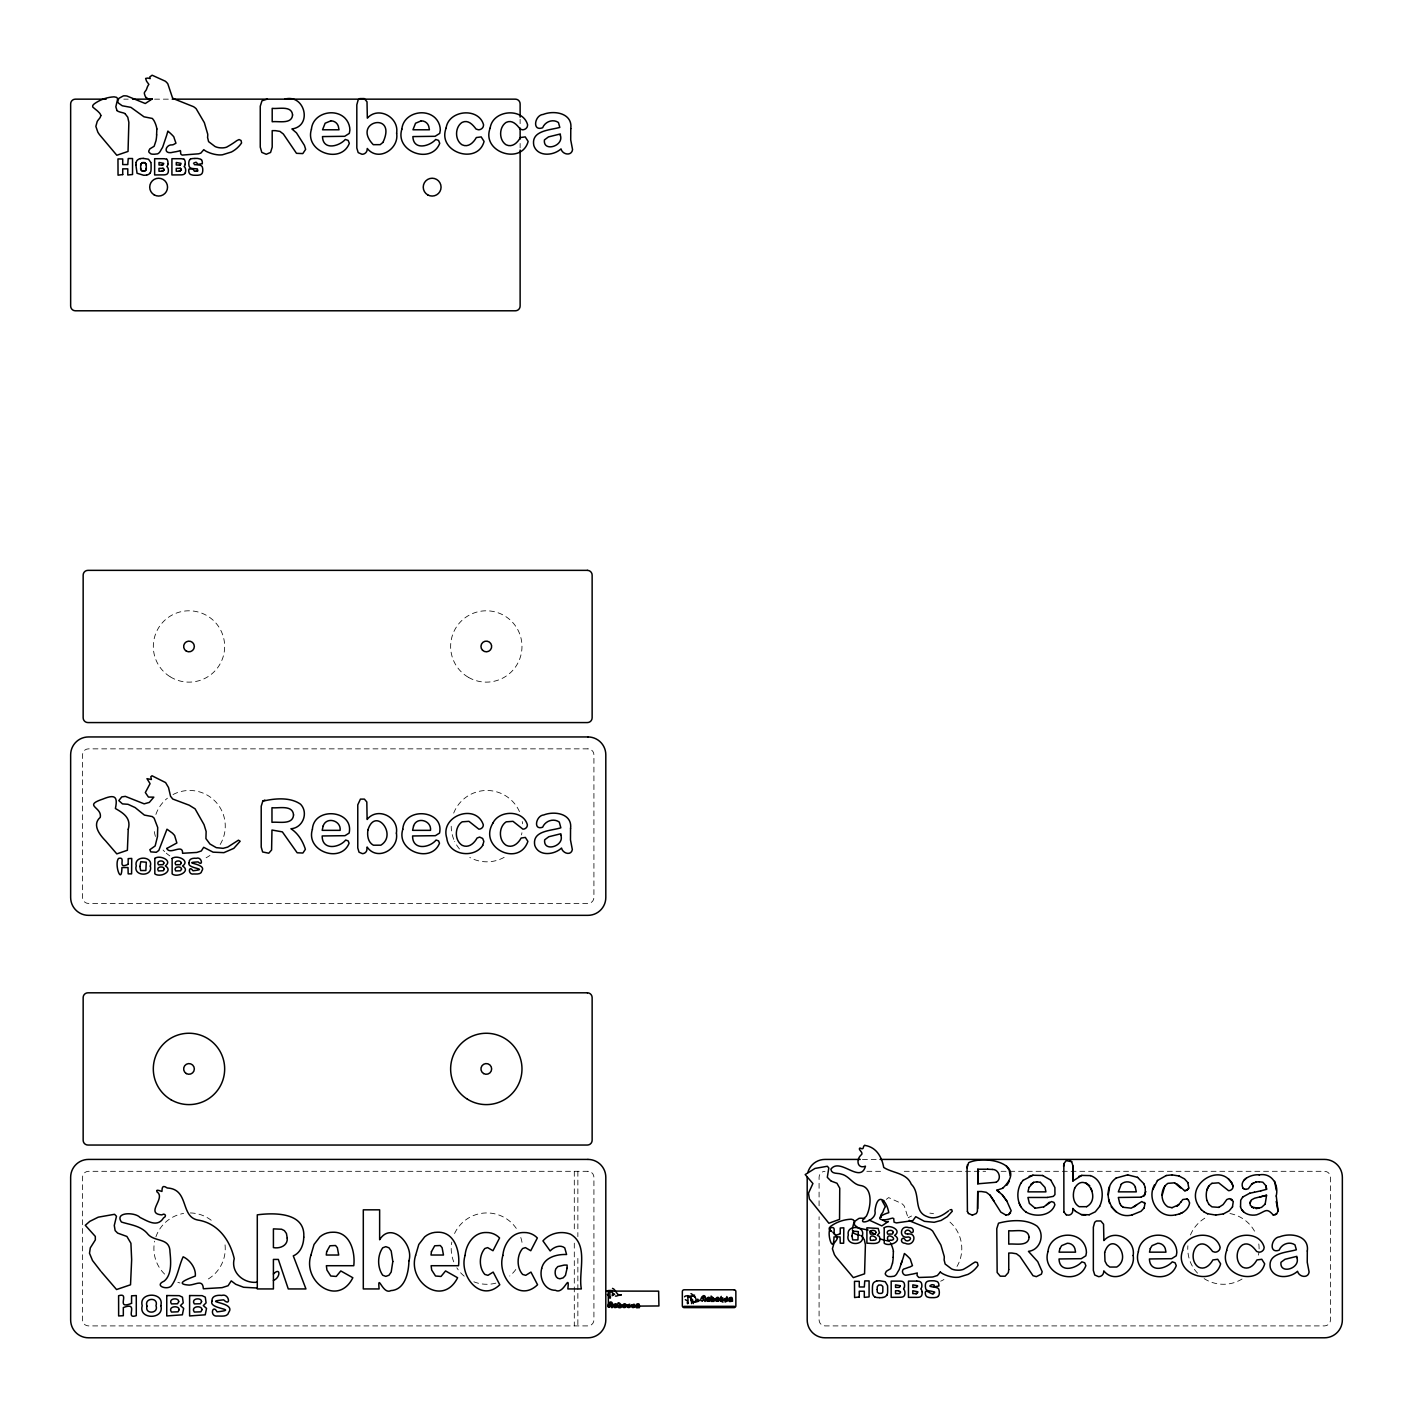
<?xml version="1.0" encoding="UTF-8"?>
<svg xmlns="http://www.w3.org/2000/svg" width="1413" height="1413" viewBox="0 0 1413 1413"><rect width="100%" height="100%" fill="white"/><g stroke="black" fill="none" stroke-linecap="round" stroke-linejoin="round"><path stroke-width="0.75" stroke-dasharray="5 3.75" d="M886.34 1199.337L888.636 1197.588L901.759 1203.558A12.205 12.205 0 0 1 904.373 1206.243L908.382 1218.871M123.779 99.157L128.194 99.157M154.582 99.157L169.984 99.157M862.442 1159.419L877.844 1159.419M866.84 1171.306L882.242 1171.306M904.249 1171.306L985.656 1171.306M1001.058 1171.306L1324.511 1171.306A5.952 5.952 0 0 1 1330.463 1177.259L1330.463 1319.954A5.952 5.952 0 0 1 1324.511 1325.906L825.033 1325.906A5.952 5.952 0 0 1 819.081 1319.954L819.081 1216.77M819.081 1205.801L819.081 1177.259A5.952 5.952 0 0 1 825.033 1171.306M577.864 1171.306L577.864 1236.64M577.864 1258.4L577.864 1325.906M574.296 1171.306L574.296 1232.277M574.296 1243.157L574.296 1325.906M520.125 119.275L520.125 123.673M520.125 143.455L520.125 147.853M173.04 794.53A35.678 35.678 0 0 1 219.298 845.892M209.936 855.448A35.678 35.678 0 0 1 206.104 857.762M169.825 855.872A35.678 35.678 0 0 1 166.257 853.152M164.615 851.633A35.678 35.678 0 0 1 163.06 850.025M155.43 836.461A35.678 35.678 0 0 1 154.088 829.873M155.889 814.418A35.678 35.678 0 0 1 167.423 798.186M521.945 832.734A35.678 35.678 0 0 1 521.468 834.924M504.158 857.355A35.678 35.678 0 0 1 469.787 857.461M459.472 848.966A35.678 35.678 0 0 1 454.65 841.442M453.75 839.375A35.678 35.678 0 0 1 451.206 826.252M453.679 813.111A35.678 35.678 0 0 1 520.019 812.917M522.262 821.571A35.678 35.678 0 0 1 522.492 823.797M225.056 1244.871A35.678 35.678 0 0 1 206.104 1280.231M179.981 1282.969A35.678 35.678 0 0 1 177.844 1282.298M164.615 1274.102A35.678 35.678 0 0 1 154.671 1241.197M155.889 1236.87A35.678 35.678 0 0 1 183.619 1213.431M190.331 1212.937A35.678 35.678 0 0 1 212.886 1221.609M515.816 1269.492A35.678 35.678 0 0 1 509.704 1276.027M495.857 1283.145A35.678 35.678 0 0 1 473.85 1281.821M464.223 1276.169A35.678 35.678 0 0 1 456.823 1267.814M453.75 1261.844A35.678 35.678 0 0 1 451.824 1242.027M454.562 1233.514A35.678 35.678 0 0 1 518.094 1231.324M520.779 1237.488A35.678 35.678 0 0 1 522.262 1244.023M1258.806 1243.97A35.678 35.678 0 0 1 1258.506 1255.133M1242.045 1279.03A35.678 35.678 0 0 1 1203.205 1278.006M1197.535 1273.148A35.678 35.678 0 0 1 1187.856 1245.789M1190.47 1234.944A35.678 35.678 0 0 1 1204.794 1218.183M1229.946 1213.537A35.678 35.678 0 0 1 1255.627 1233.266M949.995 1222.104A35.678 35.678 0 0 1 957.007 1266.454M943.955 1279.507A35.678 35.678 0 0 1 940.634 1281.202M908.276 1217.706A35.678 35.678 0 0 1 911.597 1216.01M929.842 1213.131A35.678 35.678 0 0 1 933.534 1213.714M587.967 748.855L88.489 748.855A5.952 5.952 0 0 0 82.537 754.789L82.537 897.502A5.952 5.952 0 0 0 88.489 903.455L587.967 903.455A5.952 5.952 0 0 0 593.919 897.502L593.919 754.789A5.952 5.952 0 0 0 587.967 748.855M587.967 1171.306L88.489 1171.306A5.952 5.952 0 0 0 82.537 1177.259L82.537 1319.954A5.952 5.952 0 0 0 88.489 1325.906L587.967 1325.906A5.952 5.952 0 0 0 593.919 1319.954L593.919 1177.259A5.952 5.952 0 0 0 587.967 1171.306M468.462 677.357A35.678 35.678 0 0 0 521.98 646.465A35.678 35.678 0 0 0 468.462 615.573A35.678 35.678 0 0 0 468.462 677.357M170.284 676.845A35.678 35.678 0 0 0 224.649 647.49A35.678 35.678 0 0 0 172.033 615.079A35.678 35.678 0 0 0 170.284 676.845"/><path stroke-width="1.5" d="M1276.204 1196.016C1278.977 1184.783 1271.965 1172.507 1259.177 1174.874M615.414 1296.074L616.898 1296.039M1273.325 1215.145L1276.628 1213.891L1278.059 1211.118L1276.275 1196.016M146.281 168.076L146.281 165.25A20.259 20.259 0 0 0 146.245 164.403L144.656 162.672A18.74 18.74 0 0 0 143.631 162.654L143.419 162.654A17.027 17.027 0 0 0 142.448 162.672L140.735 164.314A19.076 19.076 0 0 0 140.699 165.339L140.682 168.235A16.921 16.921 0 0 0 140.735 169.472L142.289 170.991A19.093 19.093 0 0 0 143.331 171.026L143.561 171.026A16.567 16.567 0 0 0 144.409 171.008L145.981 170.302A3.038 3.038 0 0 0 146.175 169.648L146.245 169.118A19.694 19.694 0 0 0 146.281 168.076A13.989 13.989 0 0 1 146.21 169.648M156.596 134.924L156.843 128.989M893.14 1257.305L893.387 1251.37M164.032 169.56L163.36 168.394L158.98 168.341L158.98 171.238L161.683 171.238A16.55 16.55 0 0 0 162.53 171.203L164.032 169.966M181.306 169.56L180.634 168.394L176.254 168.341L176.254 171.238L178.956 171.238A16.55 16.55 0 0 0 179.804 171.203L181.323 169.966M135.895 164.897L137.043 173.251L143.702 175.265A21.46 21.46 0 0 0 146.652 175.071M685.34 1299.695L688.078 1301.232L687.831 1297.505M837.414 1237.912A7.524 7.524 0 0 1 835.436 1241.391L835.03 1242.045A15.737 15.737 0 0 0 833.917 1243.564L832.398 1248.774L834.376 1254.532A26.847 26.847 0 0 0 836.302 1257.376L853.346 1277.635L864.562 1273.82L865.41 1244.747L864.314 1239.607L861.736 1236.269A10.65 10.65 0 0 0 861.171 1235.792M609.957 1295.792L609.815 1292.277M202.359 163.625L197.891 164.385L196.407 162.354A19.093 19.093 0 0 0 195.453 162.354L193.51 163.254M1132.29 1214.862C1110.971 1220.761 1099.367 1189.781 1116.164 1178.053M1108.287 1194.974L1109.576 1186.849M164.014 170.319L164.032 170.143A6.464 6.464 0 0 0 164.032 169.401M181.288 170.319L181.306 170.143A6.464 6.464 0 0 0 181.306 169.401M852.392 1228.656L853.54 1224.011A22.59 22.59 0 0 0 854.017 1222.192L854.088 1221.415A1.855 1.855 0 0 0 853.947 1220.814A2.49 2.49 0 0 0 852.957 1219.702L851.385 1219.242A6.676 6.676 0 0 0 850.591 1219.242A37.339 37.339 0 0 0 830.685 1226.307L829.343 1227.879A2.119 2.119 0 0 0 829.219 1228.762A1.837 1.837 0 0 0 829.502 1229.628L831.727 1231.518L830.614 1230.688M168.006 164.085L167.652 165.445A2.508 2.508 0 0 1 166.875 166.363L167.087 166.875A2.367 2.367 0 0 1 167.794 167.582L168.271 169.012A8.531 8.531 0 0 1 168.076 172.651L167.811 173.163A2.95 2.95 0 0 1 166.646 174.329A8.672 8.672 0 0 1 163.202 174.876L154.635 174.947L154.635 158.715L162.972 158.715A12.028 12.028 0 0 1 165.233 158.874L166.328 159.316M185.28 164.085L184.926 165.445A2.508 2.508 0 0 1 184.149 166.363L184.361 166.875A2.367 2.367 0 0 1 185.068 167.582L185.562 169.012A8.531 8.531 0 0 1 185.35 172.651M1063.901 1211.93L1063.83 1163.694L1066.25 1160.638L1071.69 1161.716L1072.926 1165.902L1072.926 1181.003L1072.856 1165.902M1063.583 1166.326L1063.883 1163.694M930.054 1285.636L931.679 1284.753A19.764 19.764 0 0 1 932.668 1284.735L934.099 1285L934.435 1286.766L938.903 1286.007A9.785 9.785 0 0 0 938.921 1285.282L938.78 1284.099A4.204 4.204 0 0 0 938.073 1282.403A3.162 3.162 0 0 0 937.102 1281.538L934.629 1280.885A23.986 23.986 0 0 0 933.022 1280.796L931.45 1280.796A23.986 23.986 0 0 0 929.825 1280.867L928.942 1280.99A5.564 5.564 0 0 0 926.928 1281.697L926.681 1281.909A3.038 3.038 0 0 0 926.045 1282.598L925.745 1283.163A8.778 8.778 0 0 0 925.391 1286.748L925.709 1288.691A3.268 3.268 0 0 0 926.451 1289.804A3.374 3.374 0 0 0 927.14 1290.299A4.716 4.716 0 0 0 928.306 1290.758L928.571 1290.828A22.184 22.184 0 0 0 930.672 1291.058L934.594 1291.994A4.38 4.38 0 0 1 934.594 1292.595C932.174 1296.41 928.182 1290.104 925.603 1291.394L925.268 1292.524A14.289 14.289 0 0 0 925.338 1293.743L925.48 1294.591A3.868 3.868 0 0 0 925.974 1295.739L926.169 1296.021A3.144 3.144 0 0 0 927.175 1296.922L929.012 1297.487A24.251 24.251 0 0 0 931.768 1297.646L933.481 1297.646A23.562 23.562 0 0 0 934.647 1297.593L936.448 1297.293A4.186 4.186 0 0 0 938.144 1296.322M1006.038 1215.145L1000.81 1212.124L990.018 1195.115L986.256 1192.289L981.505 1191.53L977.743 1191.53L977.372 1211.506L976.259 1213.537L972.391 1215.145M1172.048 1207.709L1167.933 1206.861C1160.038 1202.057 1160.126 1188.174 1167.95 1183.335L1174.68 1182.822M1162.175 1195.257L1164.842 1185.896M1212.001 1183.335C1206.119 1186.69 1205.448 1194.391 1206.896 1200.379M967.41 1211.418L967.057 1167.739L968.611 1162.705C985.709 1154.739 1028.505 1163.959 1002.647 1188.262M967.057 1167.739L967.446 1164.754M140.788 163.908L140.823 163.731A15.296 15.296 0 0 0 140.699 165.339M1141.086 1197.2L1145.254 1194.603L1145.272 1187.556M1143.718 1196.369L1145.855 1191.53M892.521 1263.116L890.667 1268.662L886.357 1271.276L885.262 1273.449A2.755 2.755 0 0 0 885.686 1274.826L887.329 1276.186A4.734 4.734 0 0 0 888.848 1276.54A22.944 22.944 0 0 0 891.055 1276.593L894.076 1276.239A6.182 6.182 0 0 0 896.69 1273.925L897.061 1273.29A24.728 24.728 0 0 1 897.82 1271.894L898.668 1270.464A35.82 35.82 0 0 0 899.233 1269.492L903.048 1258.188A41.313 41.313 0 0 0 903.49 1256.722L903.984 1254.938A35.254 35.254 0 0 1 904.391 1253.578L904.426 1253.508A48.378 48.378 0 0 1 910.131 1258.895L910.325 1259.23A22.078 22.078 0 0 1 910.873 1260.979L912.462 1265.659L909.831 1267.055A7.242 7.242 0 0 0 908.842 1267.267L907.164 1267.885A36.614 36.614 0 0 1 905.274 1268.556C900.134 1269.086 902.695 1276.734 907.305 1275.038A10.633 10.633 0 0 0 908.912 1274.738L911.668 1274.208A14.307 14.307 0 0 0 913.663 1273.837L916.26 1273.237M1253.702 1208.256L1250.399 1205.342L1249.975 1203.258L1251.494 1199.884L1254.532 1198.242L1266.578 1195.257L1265.183 1204.053M1250.046 1203.258L1250.399 1201.333M1176.852 1183.847L1184.571 1190.664A4.522 4.522 0 0 0 1188.775 1188.068L1187.856 1182.681M1199.195 1206.826C1183.034 1184.147 1223.199 1159.949 1233.143 1186.425L1232.754 1188.068A4.522 4.522 0 0 1 1228.551 1190.664L1218.66 1182.822L1211.93 1183.335M136.107 162.636L136.178 162.371A4.804 4.804 0 0 1 136.884 160.711A5.528 5.528 0 0 1 140.541 158.645M1028.982 1187.468L1027.94 1191.865L1045.92 1191.865L1045.002 1187.432L1040.374 1182.381M904.426 1287.137L904.285 1287.596A2.508 2.508 0 0 1 903.614 1288.585L903.631 1289.257A2.367 2.367 0 0 1 904.338 1289.981L904.85 1291.659A8.301 8.301 0 0 1 904.55 1295.332L904.338 1295.562A2.914 2.914 0 0 1 903.419 1296.569L902.925 1296.834A9.079 9.079 0 0 1 899.745 1297.275L891.179 1297.346L891.179 1281.114L899.516 1281.114A10.756 10.756 0 0 1 902.236 1281.361L902.854 1281.697A3.038 3.038 0 0 1 904.143 1283.11L904.249 1283.357A7.436 7.436 0 0 1 904.391 1287.137M482.734 845.345L483.847 841.389L482.645 838.457L479.643 837.079L477.064 838.033C474.203 843.349 468.657 848.365 462.228 845.363C454.332 840.541 454.438 826.746 462.192 821.818L468.922 821.324L478.813 829.148A4.522 4.522 0 0 0 482.999 826.552L483.334 824.909C476.146 802.796 439.584 815.743 446.808 838.156C448.504 855.218 474.185 858.963 482.734 845.345M1232.489 1206.843L1233.284 1201.386L1229.381 1198.595L1226.82 1199.531L1223.11 1204.6L1218.783 1207.373M1074.657 1188.333C1072.255 1194.48 1072.873 1203.205 1079.214 1206.702L1086.632 1206.684M613.383 1295.332L613.896 1293.743L614.673 1294.343M691.575 1300.737L691.911 1299.748M1005.968 1215.145L1008.723 1214.544L1011.213 1210.835L1006.833 1201.068L1002.17 1194.744M1144.159 1207.885L1144.972 1203.399L1141.81 1201.562L1131.248 1208.168L1123.176 1207.285M900.982 1264.264L902.042 1261.208M492.89 823.143C478.036 847.782 518.889 867.582 527.897 841.389L525.353 837.432L521.132 838.033C518.271 843.349 512.725 848.365 506.296 845.363C498.4 840.541 498.506 826.746 506.243 821.818L512.972 821.324L522.881 829.148A4.522 4.522 0 0 0 527.067 826.552L527.402 824.909C523.446 809.932 499.231 809.755 492.89 823.143M1152.778 1189.675L1157.477 1180.509M1154.615 1184.659C1146.261 1199.107 1158.642 1219.278 1175.775 1214.774M1099.597 1206.384C1104.666 1196.034 1102.758 1179.484 1090.324 1175.598M185.315 172.651L185.085 173.163A2.95 2.95 0 0 1 183.92 174.329A8.672 8.672 0 0 1 180.493 174.876L171.909 174.947L171.927 158.715L180.246 158.715A12.028 12.028 0 0 1 182.507 158.874L183.602 159.316M940.369 1272L937.331 1275.568A8.672 8.672 0 0 0 936.483 1275.78L933.445 1276.769A11.057 11.057 0 0 1 932.068 1277.034L918.786 1277.476L917.055 1275.497L917.231 1272.883M1020.822 1183.37C1015.753 1192.448 1016.971 1205.995 1026.103 1212.089M690.71 1300.702L690.869 1300.172A3.656 3.656 0 0 0 690.939 1299.589M1206.879 1189.958L1208.892 1185.896M382.941 142.395C397.848 110.726 350.795 121.182 373.279 144.674L380.185 144.656L382.941 142.395M1259.23 1174.874C1252.165 1173.867 1238.336 1179.59 1243.122 1188.333M262.783 801.206L261.211 806.24L261.211 847.076L262.624 851.968L268.77 853.222L271.596 849.99L271.967 830.032L282.353 831.868L297.172 852.781L302.894 853.028L305.385 849.319C302.894 841.3 298.143 833.352 290.937 828.76C302.894 828 308.758 812.652 300.545 804.209C290.177 796.844 274.299 798.398 262.783 801.206L264.814 800.041M1074.587 1188.333C1084.972 1170.229 1101.963 1198.789 1086.562 1206.684M1028.911 1187.468L1033.521 1182.398L1036.948 1181.763M1121.251 1184.306L1118.319 1191.865L1136.299 1191.865L1135.363 1187.432M1006.868 1185.224L1009.377 1181.091M1242.698 1197.076L1240.702 1200.238L1240.526 1206.879M886.799 1295.103L886.658 1295.315A5.405 5.405 0 0 1 882.966 1297.417M1099.667 1206.384L1095.287 1211.824L1089.176 1214.756M1180.879 1202.145L1177.064 1206.331M1020.751 1183.37L1023.012 1180.42M621.243 1294.979L617.64 1295.562M1180.826 1202.145L1182.769 1199.531L1187.061 1198.93M1265.253 1204.053L1261.544 1207.373L1256.139 1208.663M1255.945 1182.01L1251.741 1184.112L1248.333 1188.722L1245.93 1189.393M1232.542 1206.843L1229.116 1210.853L1223.411 1213.908M1144.212 1207.885L1140.998 1211.312L1132.219 1214.862M612.2 1295.756L612.73 1292.771L609.886 1291.182M612.571 1290.634L609.551 1290.422M687.619 1295.65A2.278 2.278 0 0 1 688.396 1295.827L688.979 1296.057A7.507 7.507 0 0 1 689.756 1296.428L690.515 1295.986M1243.74 1180.526L1246.107 1178.283M1043.73 1206.861L1051.431 1201.562L1053.957 1202.392L1054.893 1204.741C1051.219 1216.169 1035.217 1217.511 1026.032 1212.089M1046.327 1204.971L1049.329 1202.216M1072.856 1181.003L1081.775 1175.404L1090.394 1175.598M1008.652 1214.544L1010.542 1212.902M273.416 1280.355C280.392 1278.182 281.01 1266.295 273.416 1274.014M608.279 1291.164L608.385 1306.301L658.917 1305.965L658.635 1291.146L610.681 1291.093M1179.131 1204.6L1171.995 1207.709M1022.941 1180.42L1032.956 1175.227L1042.653 1175.492M996.218 1182.239C1002.135 1179.025 998.938 1169.081 992.279 1169.434M1157.424 1180.509L1166.29 1175.51M1242.628 1197.076L1249.763 1193.226M1134.091 1206.861L1136.635 1204.971M1251.812 1184.112L1253.578 1182.805M620.996 1294.838C617.622 1297.452 615.326 1288.621 612.5 1288.391M940.334 1272.036A14.148 14.148 0 0 0 943.99 1274.349A43.644 43.644 0 0 0 945.951 1275.197A29.708 29.708 0 0 0 954.005 1277.246A23.632 23.632 0 0 0 958.968 1277.175L967.993 1274.385A27.871 27.871 0 0 0 976.754 1267.178L978.114 1265.377L977.319 1262.533L975.182 1262.003L972.586 1263.558A84.992 84.992 0 0 1 963.843 1269.104L963.295 1269.404A15.543 15.543 0 0 1 956.884 1270.146A14.642 14.642 0 0 1 951.585 1268.909L945.138 1264.034L944.096 1259.795A18.016 18.016 0 0 0 944.255 1256.51L940.899 1245.065L932.668 1231.076A18.952 18.952 0 0 0 930.054 1229.08L910.166 1221.132A4.875 4.875 0 0 1 909.301 1220.355M948.618 1210.817C942.701 1215.622 934.823 1220.055 927.14 1216.593C912.851 1211.559 921.188 1193.791 911.297 1184.235C906.634 1172.719 892.68 1173.302 883.726 1167.438C881.818 1157.141 876.608 1147.232 864.915 1145.413M606.654 1291.164L608.579 1290.475M1030.889 1184.306L1033.592 1182.398M1121.198 1184.306C1125.402 1179.996 1133.544 1181.551 1135.434 1187.432M190.402 159.333L190.137 159.528A3.038 3.038 0 0 0 189.501 160.199L189.077 161.082A9.255 9.255 0 0 0 188.865 164.667L189.077 166.063A3.391 3.391 0 0 0 190.172 167.67A3.638 3.638 0 0 0 190.861 168.059A4.716 4.716 0 0 0 191.779 168.377L192.327 168.483A24.374 24.374 0 0 0 194.129 168.677L196.69 168.853A17.044 17.044 0 0 1 197.343 168.906L197.873 170.92L195.118 171.256A19.906 19.906 0 0 1 194.411 171.238L192.98 169.012L189.059 169.012L188.724 170.143A13.141 13.141 0 0 0 188.83 171.644L188.936 172.209A3.868 3.868 0 0 0 189.43 173.357L189.625 173.64A3.144 3.144 0 0 0 190.649 174.523L192.857 175.141A25.699 25.699 0 0 0 195.224 175.265L196.955 175.265A23.562 23.562 0 0 0 198.103 175.212L199.904 174.894A4.186 4.186 0 0 0 201.6 173.94A3.179 3.179 0 0 0 202.271 172.969L202.571 172.068A11.852 11.852 0 0 0 202.642 168.218L202.271 166.893A2.95 2.95 0 0 0 201.688 166.133L201.458 165.922A4.151 4.151 0 0 0 200.257 165.268L199.374 165.038A22.219 22.219 0 0 0 197.096 164.809L194.782 164.65A13.794 13.794 0 0 1 194.217 164.597M1175.722 1214.774C1182.08 1213.944 1188.704 1209.687 1189.605 1202.905L1188.351 1199.973M734.442 1306.319L683.839 1306.371M1275.038 1214.827L1276.557 1213.891M949.925 1209.846L951.655 1209.581L952.256 1211.277L947.311 1216.628L941.129 1220.426L934.152 1222.298L924.438 1221.344L915.748 1216.681L912.851 1220.62L896.425 1222.916L894.076 1222.192L893.723 1218.518L892.186 1218.059M1116.111 1178.053L1127.645 1174.874M1043.783 1206.861L1035.111 1208.256M1179.378 1213.908L1182.522 1212.566M996.289 1182.239L977.743 1183.811L977.743 1169.222L987.722 1169.222M693.288 1301.161L693.624 1301.62A4.928 4.928 0 0 0 694.737 1301.567L695.108 1301.479M1078.596 1176.552L1081.846 1175.404M1002.718 1188.262L996.713 1190.258L1002.241 1194.744L1006.886 1201.068M891.232 1218.412C878.904 1222.563 874.223 1216.946 888.777 1212.672C886.587 1200.026 877.367 1191.283 874.93 1210.941C877.756 1221.15 853.558 1226.837 866.293 1216.24C871.026 1207.709 873.481 1186.708 859.987 1185.436C852.587 1184.129 848.93 1175.757 841.389 1174.15C837.891 1172.684 831.48 1174.574 830.862 1169.205C840.117 1156.823 860.376 1184.518 865.48 1166.167C857.408 1169.328 855.942 1159.896 860.729 1155.304C864.844 1152.884 857.302 1149.564 859.899 1148.027C864.862 1150.588 862.23 1146.19 864.685 1145.325M1029.159 1176.305L1033.027 1175.227M1260.749 1190.859L1266.578 1189.322L1266.101 1185.931L1262.816 1182.204L1259.177 1181.763M1260.202 1196.952L1266.525 1195.257M1223.481 1213.908L1215.675 1215.056M1254.355 1192.254L1260.82 1190.859M1249.693 1193.226L1254.426 1192.254M883.761 1200.52L882.136 1200.838L885.421 1206.773A9.591 9.591 0 0 0 884.909 1207.479A19.464 19.464 0 0 0 884.238 1208.663A6.977 6.977 0 0 0 883.849 1209.51L882.913 1212.124A3.144 3.144 0 0 1 882.542 1212.637L881.041 1214.774A2.861 2.861 0 0 0 880.988 1216.416L881.288 1217.352M330.766 120.882L325.131 123.231L322.553 129.784L339.014 129.784L338.308 126.163A7.577 7.577 0 0 0 330.766 120.882M421.162 120.882L415.546 123.231L412.967 129.784L429.411 129.784L428.704 126.163A7.577 7.577 0 0 0 421.162 120.882M180.246 164.968L180.952 163.908A5.687 5.687 0 0 0 180.952 163.343L176.289 162.477L176.289 165.021L178.639 165.021A23.456 23.456 0 0 0 179.257 165.021L180.246 164.968A15.278 15.278 0 0 1 179.469 165.003M257.29 1288.02L243.619 1287.278L235.724 1284.276L231.237 1280.867L228.094 1285.724L222.088 1287.649L203.366 1288.762C202.783 1279.136 196.336 1284.541 189.236 1285.106C172.616 1284.028 190.207 1278.2 195.33 1276.01C196.089 1268.362 190.137 1260.078 183.16 1256.793C178.886 1265.801 177.791 1276.84 171.785 1285.282C168.518 1290.811 153.169 1285.918 164.102 1281.149C171.98 1274.932 170.938 1261.438 169.984 1252.077C169.949 1237.364 155.112 1242.31 148.082 1234.361C141.353 1225.76 130.402 1224.894 121.447 1222.033C114.153 1211.93 135.065 1211.948 140.028 1217.458C147.676 1221.097 157.355 1227.826 163.519 1217.953C167.493 1216.098 164.632 1212.601 161.824 1214.897C144.585 1213.555 166.328 1198.171 156.984 1191.901C155.236 1188.616 160.34 1191.071 161.93 1191.459C162.23 1188.651 161.683 1184.094 167.264 1187.997C189.395 1189.128 180.034 1216.505 197.714 1220.02C217.69 1223.057 229.966 1239.908 234.24 1258.683C230.513 1272.548 243.972 1283.975 257.29 1282.174M141.883 162.725L142.059 162.707A16.426 16.426 0 0 1 143.631 162.654A14.995 14.995 0 0 1 145.027 162.707M916.754 1293.566L917.849 1292.347A6.394 6.394 0 0 0 917.849 1291.782L912.798 1290.74L912.798 1293.619L915.5 1293.619A13.353 13.353 0 0 0 916.754 1293.566A13.159 13.159 0 0 1 915.5 1293.619M267.393 99.069L261.97 100.8L260.257 106.222L260.257 147.129L261.794 152.392L266.245 154.264L270.572 152.463L272.197 147.129L272.197 130.65L275.323 130.65L279.898 131.374L283.359 134.023L296.483 153.328L302.806 153.593L305.632 149.354L304.431 145.398L296.483 132.875L291.908 128.954C312.821 126.11 304.855 93.788 284.931 99.069M1218.854 1207.373L1211.983 1206.861L1208.839 1204.371M1259.018 1208.327L1251.688 1207.073M1166.237 1175.51L1172.048 1174.874M1075.487 1211.33L1081.369 1214.597L1089.229 1214.756M162.778 164.985L163.678 163.908A5.687 5.687 0 0 0 163.678 163.343L159.015 162.477L159.015 165.021L161.365 165.021A23.456 23.456 0 0 0 161.983 165.021L162.778 164.985A15.278 15.278 0 0 1 162.195 165.003M1047.263 1197.465L1053.339 1196.369L1054.946 1194.603L1054.893 1187.556L1050.76 1180.12M1255.874 1182.01L1259.23 1181.763M1141.139 1197.2L1118.319 1197.465L1119.732 1203.399M194.906 158.415L196.495 158.415A25.646 25.646 0 0 1 197.732 158.45L200.575 159.157A3.162 3.162 0 0 1 201.37 159.828M143.261 158.397L148.489 159.227L150.838 162.442M873.552 1240.314C881.906 1239.678 868.077 1230.847 870.461 1240.314L873.358 1240.314M890.861 1240.314C899.216 1239.678 885.421 1230.741 887.77 1240.314L890.667 1240.314M106.187 99.157L75.384 99.157A4.734 4.734 0 0 0 70.65 103.891L70.65 306.073A4.734 4.734 0 0 0 75.384 310.789L515.409 310.789A4.734 4.734 0 0 0 520.125 306.073L520.125 150.043M132.592 99.157L152.392 99.157M172.192 99.157L515.409 99.157A4.734 4.734 0 0 1 520.125 103.891L520.125 117.085M860.234 1159.419L825.033 1159.419A17.839 17.839 0 0 0 807.794 1172.631M880.034 1159.419L1324.511 1159.419A17.839 17.839 0 0 1 1342.35 1177.259L1342.35 1319.954A17.839 17.839 0 0 1 1324.511 1337.793L825.033 1337.793A17.839 17.839 0 0 1 807.194 1319.954L807.194 1177.259M1266.525 1189.322L1266.03 1185.931M1047.333 1197.465L1027.94 1197.465L1029.37 1203.399L1035.181 1208.256M1144.265 1202.392L1144.972 1203.399M916.79 1281.114L908.453 1281.114L908.453 1297.346L917.019 1297.346A9.079 9.079 0 0 0 920.234 1296.922L920.693 1296.569A2.914 2.914 0 0 0 921.612 1295.562L921.753 1295.297A8.301 8.301 0 0 0 922.053 1291.659M898.35 1290.74L895.524 1290.74L895.524 1293.619L898.226 1293.619A13.159 13.159 0 0 0 899.48 1293.566L900.576 1292.347A6.394 6.394 0 0 0 900.558 1291.782L898.562 1290.74M691.575 1301.956L691.593 1303.581M693.306 1301.956L693.324 1303.581M879.557 1297.664L880.246 1297.664A22.626 22.626 0 0 0 882.966 1297.487M987.669 1169.222L992.35 1169.434M886.481 1240.579L889.378 1241.215M907.853 1234.008C918.167 1232.613 913.964 1247.502 905.185 1243.281C898.456 1243.122 902.324 1234.308 905.609 1240.437C908.842 1242.433 913.169 1237.505 908.347 1236.94C898.615 1239.501 899.569 1224.276 908.983 1227.703C915.518 1226.572 913.699 1236.887 909.495 1230.635C905.715 1228.268 902.43 1234.379 907.552 1233.991M1171.995 1174.874L1179.096 1176.005M1215.728 1215.056L1207.514 1213.732M1127.574 1174.874L1137.571 1177.329M1081.369 1214.597L1085.661 1215.145M885.28 1240.437L880.14 1238.954L879.222 1236.304L877.279 1235.404L879.451 1232.948L878.18 1228.445L866.893 1227.809L866.893 1243.246C870.002 1242.963 880.829 1245.577 879.84 1238.653M1244.376 1189.128L1245.983 1189.393M1036.877 1181.763L1040.445 1182.381M972.444 1215.145L968.4 1213.467M1066.232 1214.774L1068.175 1215.145A4.469 4.451 0 0 0 1072.591 1211.93L1072.926 1208.504M864.756 1218.677L863.467 1218.412A14.165 14.165 0 0 0 859.969 1218.253A3.886 3.886 0 0 0 858.786 1218.518L855.042 1221.132L854.317 1223.305A4.045 4.045 0 0 0 854.971 1225.442L858.292 1227.844A3.321 3.321 0 0 0 859.793 1228.339L868.094 1230.069M1273.396 1215.145C1266.172 1207.091 1265.924 1211.453 1256.687 1214.791C1250.328 1216.187 1242.38 1213.714 1240.455 1206.879M936.236 1287.49L936.801 1287.649A4.151 4.151 0 0 1 938.002 1288.303L938.232 1288.515A2.95 2.95 0 0 1 938.815 1289.274L939.309 1291.712A11.799 11.799 0 0 1 939.08 1294.785L938.815 1295.368A3.179 3.179 0 0 1 938.126 1296.322M831.409 1181.18L836.973 1183.246L839.746 1188.192L839.552 1219.366L828.866 1223.252L809.419 1199.019L808.483 1193.208L812.917 1183.529L805.18 1174.574L815.001 1168.427L827.364 1166.255L828.813 1167.986L827.294 1177.312L830.968 1181.021M696.892 1300.79L698.004 1300.772A8.655 8.655 0 0 0 699.029 1300.101L699.435 1300.313A2.649 2.649 0 0 1 697.015 1301.603A2.384 2.384 0 0 1 695.655 1301.073M1042.582 1175.492L1050.83 1180.12M869.119 1220.073L881.818 1225.901L888.424 1221.45A4.292 4.292 0 0 1 887.452 1221.697L887.011 1221.733A4.592 4.592 0 0 1 885.015 1221.397L883.425 1220.408A13.794 13.794 0 0 1 882.613 1219.719M1174.609 1182.822L1180.703 1187.98M870.019 1231.023L874.877 1234.432M1204.194 1212.054L1207.585 1213.732M1085.679 1182.716L1089.741 1185.737M1179.025 1176.005L1184.518 1178.901L1187.927 1182.681M1243.051 1188.333L1244.447 1189.128M696.574 1300.614L696.026 1300.066A3.638 3.638 0 0 0 695.691 1298.37A7.56 7.56 0 0 0 695.002 1297.046L694.896 1296.957M996.766 1190.258L999.574 1192.148M1066.303 1214.774L1063.83 1211.93M1070.136 1160.621L1071.619 1161.716M1231.041 1198.93L1232.401 1199.973M1186.991 1198.93L1188.404 1199.973M1137.518 1177.329L1143.788 1183.635M125.209 113.87L127.771 117.226L128.866 122.366L128.035 151.438L116.802 155.253L99.758 134.994A26.847 26.847 0 0 1 97.833 132.151L95.854 126.375L97.214 121.465A15.737 15.737 0 0 1 98.486 119.663L99.104 118.886A6.5 6.5 0 0 0 100.747 115.742M1116.464 1212.089L1111.254 1206.755M1121.216 1205.66L1123.247 1207.285M1201.368 1209.722L1204.265 1212.054M689.279 1297.452L689.226 1297.399A4.38 4.38 0 0 0 688.749 1297.01L688.502 1296.887A2.897 2.897 0 0 0 687.884 1296.639M1075.54 1211.33L1072.856 1208.504L1072.856 1209.493M1228.498 1178.901L1231.906 1182.681L1233.072 1186.425M608.491 1295.721L607.413 1294.449M101.383 1271.93L116.555 1289.539L130.526 1284.788L131.656 1259.654L130.914 1243.263L126.905 1236.463L117.615 1233.09L115.142 1230.599L114.276 1225.46L116.484 1216.293L114.559 1214.297L98.239 1217.176L89.796 1221.362L85.292 1225.301L95.307 1236.41L95.342 1239.908L90.308 1247.856L89.496 1253.26L92.516 1260.52L100.659 1271.046M1241.691 1209.563L1243.564 1211.859M1006.303 1165.725L1009.218 1170.264L1010.207 1175.74M116.961 110.391L115.831 106.84L117.014 101.63A20.877 20.877 0 0 0 117.385 100.217L117.544 99.034A1.855 1.855 0 0 0 117.261 98.168A2.49 2.49 0 0 0 116.414 97.303L114.047 96.843A37.339 37.339 0 0 0 94.159 103.926L92.922 105.233A2.137 2.137 0 0 0 92.728 106.664A1.837 1.837 0 0 0 92.958 107.247L96.102 109.843A22.979 22.979 0 0 1 98.398 111.857L98.574 112.069A7.983 7.983 0 0 1 100.941 115.53M1199.125 1206.826L1201.439 1209.722M836.178 1235.651L836.708 1236.481A3.391 3.391 0 0 1 837.079 1237.823M989.965 1195.115L994.098 1201.121M1119.679 1203.399L1121.268 1205.66M967.357 1211.418L968.47 1213.467M1206.843 1200.379L1208.892 1204.371M1019.232 1203.311L1020.875 1206.755M1143.718 1183.635L1145.325 1187.556M1274.685 1181.286L1276.222 1190.117M1091.101 1188.245L1091.949 1191.336M1108.604 1199.372L1109.594 1203.311M1278.059 1211.118L1276.204 1201.421M930.072 1286.36L933.64 1287.19A20.471 20.471 0 0 1 936.236 1287.455M922.124 1291.659L921.612 1289.981A2.367 2.367 0 0 0 920.905 1289.257L920.887 1288.585A2.508 2.508 0 0 0 921.559 1287.596L921.718 1287.137A7.436 7.436 0 0 0 921.523 1283.357L921.417 1283.11A3.038 3.038 0 0 0 920.146 1281.697L919.492 1281.414A10.756 10.756 0 0 0 916.79 1281.149M692.388 1295.403L693.889 1296.428A3.762 3.762 0 0 1 694.913 1296.922M852.392 1229.981L853.646 1232.948A3.303 3.303 0 0 0 854.441 1233.549L856.278 1234.326A14.271 14.271 0 0 0 857.62 1234.697L858.433 1234.891A10.65 10.65 0 0 1 859.899 1235.298M977.814 1169.222L977.814 1183.811M977.743 1191.53L977.743 1208.592M610.398 1296.639L610.398 1298.158M609.056 1296.675L609.056 1298.158M520.125 128.071L520.125 139.057M876.625 1281.114A5.263 5.263 0 0 0 873.393 1283.075A5.069 5.069 0 0 0 872.722 1284.753A16.32 16.32 0 0 0 872.439 1287.296L872.404 1291.129A16.091 16.091 0 0 0 872.51 1292.895A5.546 5.546 0 0 0 874.859 1296.975M876.608 1281.061A6.888 6.888 0 0 1 877.296 1280.937A23.791 23.791 0 0 1 879.804 1280.796L885.245 1281.732L887.523 1285.565A18.422 18.422 0 0 1 887.629 1287.349L887.647 1290.917A12.558 12.558 0 0 1 887.046 1295.173M879.557 1297.558A13.371 13.371 0 0 1 874.894 1297.063M893.21 1257.323A36.526 36.526 0 0 1 892.486 1263.116M890.402 1242.91A26.67 26.67 0 0 1 893.44 1251.37M832.858 1232.419A22.979 22.979 0 0 1 834.942 1234.238M933.251 1293.637A24.745 24.745 0 0 1 932.492 1293.654M697.792 1299.095A3.568 3.568 0 0 1 693.871 1302.256A3.568 3.568 0 0 1 690.692 1298.335A3.568 3.568 0 0 1 694.613 1295.173M726.794 1296.551A3.568 3.568 0 0 1 725.152 1302.08M722.944 1302.132A3.568 3.568 0 0 1 721.248 1296.392M690.992 1293.619A3.285 3.285 0 0 1 692.706 1295.138M692.07 1299.201A4.84 4.84 0 0 1 692.635 1299.748M690.586 1297.999A2.349 2.349 0 0 1 690.939 1298.989M684.528 1296.798A2.367 2.367 0 0 1 686.647 1295.862M201.529 159.722A6.005 6.005 0 0 1 202.271 163.608M190.313 159.068A12.011 12.011 0 0 1 194.906 158.521M135.895 164.897A17.38 17.38 0 0 1 136.09 162.619M150.343 172.775A5.246 5.246 0 0 1 147.111 174.894M150.273 172.739A6.041 6.041 0 0 0 150.961 170.549A19.076 19.076 0 0 0 151.085 168.536L151.103 164.968A16.991 16.991 0 0 0 150.961 162.937M140.523 158.574A22.537 22.537 0 0 1 143.261 158.415M140.77 169.86A13.83 13.83 0 0 1 140.699 168.235M144.991 170.973A11.816 11.816 0 0 1 143.561 171.008M146.228 163.996A15.667 15.667 0 0 1 146.281 165.25M125.28 113.747A10.65 10.65 0 0 0 121.889 112.545L121.076 112.316A13.618 13.618 0 0 1 119.522 111.874L119.31 111.786A7.613 7.613 0 0 1 116.855 110.55M146.122 97.691A8.549 8.549 0 0 1 144.656 94.53L144.462 94.017A2.861 2.861 0 0 1 144.497 92.375L145.998 90.255A3.144 3.144 0 0 0 146.369 89.725L147.305 87.129A6.977 6.977 0 0 1 147.57 86.511A21.372 21.372 0 0 1 148.153 85.451A9.591 9.591 0 0 1 148.877 84.391L146.669 81.371A18.104 18.104 0 0 1 146.157 80.046L145.61 78.439L147.588 78.104A4.981 4.981 0 0 1 148.436 78.192L150.202 78.616L149.796 76.956L152.109 75.207L165.215 81.159A12.205 12.205 0 0 1 167.829 83.862L172.404 97.515A4.875 4.875 0 0 0 173.64 98.751L193.51 106.681A18.952 18.952 0 0 1 196.142 108.695L204.355 122.684L207.711 134.129A18.016 18.016 0 0 1 207.57 137.414L208.594 141.636L215.041 146.51A14.642 14.642 0 0 0 220.34 147.835A23.721 23.721 0 0 0 221.311 147.87A14.042 14.042 0 0 0 226.787 147.093L227.316 146.74A84.038 84.038 0 0 0 236.766 140.664L239.08 139.551L241.075 140.505L241.57 142.978L240.21 144.797A27.871 27.871 0 0 1 231.449 152.003L222.424 154.794A23.632 23.632 0 0 1 218.591 154.9A32.464 32.464 0 0 1 208.011 152.18A14.148 14.148 0 0 1 203.79 149.654L200.787 153.187A8.672 8.672 0 0 0 199.94 153.381L199.639 153.487A33.064 33.064 0 0 0 198.668 153.805L182.242 155.077C178.762 154.37 182.507 148.877 178.868 151.067A18.422 18.422 0 0 0 177.649 151.332L175.989 151.703A9.29 9.29 0 0 1 175.124 151.827L172.368 152.339A10.633 10.633 0 0 1 170.761 152.657C162.937 153.363 166.063 144.197 172.298 144.885A7.242 7.242 0 0 1 173.304 144.656L175.954 143.19L174.347 138.58A22.078 22.078 0 0 0 173.799 136.849L173.587 136.531A48.378 48.378 0 0 0 167.864 131.144L167.882 131.126A35.254 35.254 0 0 0 167.441 132.557L166.946 134.341A41.313 41.313 0 0 1 166.504 135.789L162.689 147.111A35.82 35.82 0 0 1 162.142 148.065L161.276 149.495A24.728 24.728 0 0 0 160.517 150.891L159.775 152.056A5.882 5.882 0 0 1 157.532 153.858L154.512 154.211A22.944 22.944 0 0 1 152.304 154.158A4.734 4.734 0 0 1 150.785 153.787L149.142 152.445A2.755 2.755 0 0 1 148.736 151.05L149.813 148.895L154.141 146.281L155.978 140.735A36.526 36.526 0 0 0 156.666 134.924M146.316 97.55A13.794 13.794 0 0 0 146.881 98.027L148.471 98.998A4.592 4.592 0 0 0 150.485 99.352L152.304 98.892L145.274 103.52L126.94 96.013A14.165 14.165 0 0 0 123.426 95.872L118.922 98.309L117.774 100.906A4.045 4.045 0 0 0 118.427 103.043L121.748 105.445A3.321 3.321 0 0 0 123.249 105.957L130.932 107.37L144.02 116.82L152.374 118.462L153.911 120.494A26.494 26.494 0 0 1 156.896 128.972M166.734 158.998A5.952 5.952 0 0 1 167.794 164.032M162.937 171.185A13.159 13.159 0 0 1 161.683 171.22M143.331 171.026A15.331 15.331 0 0 1 141.918 170.973M162.619 168.359A15.366 15.366 0 0 1 163.202 168.377M196.725 171.256A24.745 24.745 0 0 1 195.965 171.256M184.008 158.998A5.952 5.952 0 0 1 185.068 164.032M180.21 171.185A13.159 13.159 0 0 1 178.956 171.22M179.893 168.359A15.366 15.366 0 0 1 180.475 168.377M1188.704 1188.068A4.522 4.522 0 0 1 1184.518 1190.664M139.887 866.469L140.664 870.532L145.857 870.514L146.281 862.23L140.805 861.736L139.887 866.469M147.023 1306.177C144.373 1314.532 159.068 1313.843 156.013 1305.683C158.892 1296.869 143.702 1297.611 147.023 1306.177M150.326 866.081C153.363 876.978 132.893 876.714 136.249 865.869C133.564 855.448 153.363 855.642 150.326 866.081M160.817 1305.665C164.897 1319.795 138.138 1319.866 142.218 1305.718C138.297 1291.747 164.773 1291.641 160.817 1305.665M164.226 869.083L163.413 870.744L158.397 870.938C155.236 866.522 164.191 865.533 164.226 869.083M179.168 1309.621L178.073 1311.812L171.45 1312.059C167.299 1306.23 179.098 1304.923 179.168 1309.621M181.553 869.083L180.528 870.797L175.707 870.938C172.545 866.522 181.5 865.533 181.553 869.083M189.148 862.689C186.039 868.836 210.661 868.712 192.963 870.779C188.653 864.261 187.54 875.389 193.775 873.958C196.601 873.958 201.353 874.682 201.882 870.832C207.358 863.29 179.857 863.007 198.032 861.895C203.578 867.14 201.812 856.19 196.283 858.309C193.245 857.938 188.6 858.592 189.148 862.689M202.006 1309.621L200.929 1311.812L194.305 1312.059C190.137 1306.23 201.953 1304.923 202.006 1309.621M212.056 1301.179C208.011 1309.268 240.369 1309.18 217.09 1311.847C212.568 1303.298 209.177 1317.216 217.584 1316.015C221.399 1315.962 227.74 1317.234 228.8 1312.2C236.36 1301.815 200.151 1302.168 223.643 1299.836C231.343 1307.467 229.206 1292.966 221.753 1295.421C217.69 1294.944 211.332 1295.633 212.056 1301.179M851.951 1235.845L852.728 1239.908L857.921 1239.89L858.345 1231.606L852.869 1231.112L851.951 1235.845M862.389 1235.457C865.392 1246.513 844.674 1245.983 848.312 1234.98C845.91 1224.718 865.463 1225.177 862.389 1235.457M877.208 1289.557L877.226 1290.617A13.83 13.83 0 0 0 877.314 1292.241L878.833 1293.372A19.093 19.093 0 0 0 879.875 1293.407L880.087 1293.407A11.816 11.816 0 0 0 881.535 1293.354L882.524 1292.683A3.038 3.038 0 0 0 882.719 1292.03L882.789 1291.5A19.694 19.694 0 0 0 882.825 1290.458L882.825 1287.632A15.667 15.667 0 0 0 882.754 1286.395L881.2 1285.071A18.74 18.74 0 0 0 880.175 1285.035A16.426 16.426 0 0 0 878.603 1285.071L877.279 1286.695A19.076 19.076 0 0 0 877.226 1287.72L877.208 1289.557M128.247 829.254L127.382 850.273L116.802 853.876L105.586 840.859C99.74 834.906 91.739 824.715 100.235 817.368C102.46 806.911 82.484 805.887 102.937 799.052C115.336 793.912 117.827 796.932 115.407 808.501C122.949 812.899 131.497 817.844 128.247 829.254M166.822 848.436C169.843 855.448 183.072 843.119 182.56 853.275L196.76 852.445L201.3 850.979L203.684 847.305L213.063 852.163L223.89 852.657L233.799 848.365L240.157 841.23L238.444 840.187L227.687 847.094L223.113 848.33L216.295 847.659L209.919 843.985L205.927 838.598L206.139 831.48L204.037 824.644L195.082 808.837L189.183 805.198L172.757 799.034L170.549 796.278L168.518 787.518L165.604 782.59L152.003 775.772L150.82 776.761L151.403 779.499L146.97 778.669L150.078 783.65L145.345 792.534L148.453 797.091L153.823 797.144L149.336 802.407L144.161 803.838L125.315 796.367L121.765 796.914L118.816 800.606L122.436 803.891L128 804.297L135.118 807.565L144.391 815.089L152.286 816.573L154.105 818.109L157.708 827.47L157.479 836.584L155.147 845.945L149.831 849.708L150.785 851.88L156.313 852.286L158.804 850.432L166.999 829.201L172.563 833.228L174.611 835.489L176.872 842.978L166.822 848.436M570.781 128.618L570.711 139.887L572.565 149.637C571.611 156.331 562.409 154.741 560.996 148.895C553.472 155.889 537.594 157.037 533.831 145.557C530.74 130.42 549.94 130.226 559.813 127.4L558.435 122.507C552.96 118.657 545.047 121.624 542.645 127.753C531.871 131.745 534.626 115.018 543.175 114.435C554.214 110.002 572.883 113.181 570.781 128.618M570.552 828.619L570.481 839.905L572.336 849.602C571.135 856.066 562.639 853.399 561.509 848.047C554.267 854.971 538.6 856.684 534.768 845.38C531.906 830.385 551.3 830.915 560.855 827.806L559.283 822.083C553.649 817.986 545.224 820.812 542.663 827.223C532.701 830.632 536.216 815.319 543.758 814.965C554.444 810.709 572.654 813.588 570.552 828.619M639.365 1305.294L639.4 1307.679L637.758 1307.661A1.961 1.961 0 0 1 636.662 1307.767C633.201 1306.177 641.113 1304.34 636.91 1304.694C633.872 1305.771 639.7 1301.656 639.365 1305.294M732.358 1298.953L732.499 1301.232L730.715 1301.373A2.014 2.014 0 0 1 729.585 1301.479C725.946 1299.925 733.842 1298.035 729.885 1298.406C726.618 1299.412 732.641 1295.173 732.358 1298.953M1307.308 1251L1307.237 1262.268L1309.109 1272.018C1308.155 1278.712 1298.953 1277.122 1297.54 1271.276C1290.016 1278.27 1274.137 1279.436 1270.358 1267.956C1267.267 1252.801 1286.484 1252.625 1296.357 1249.781L1294.979 1244.888C1289.486 1241.038 1281.591 1244.023 1279.189 1250.152C1268.397 1254.143 1271.17 1237.399 1279.701 1236.817C1290.758 1232.401 1309.427 1235.58 1307.308 1251M154.829 858.433L154.829 873.888C160.658 878.074 173.728 871.062 165.339 865.869C173.198 860.429 159.351 854.6 154.829 858.433M166.752 1295.544L166.752 1315.945L182.365 1314.814L183.69 1308.385L180.458 1305.577L183.231 1302.892L182.454 1297.152L179.257 1295.65L166.752 1295.544M172.139 858.433L172.139 873.888C177.243 878.162 191.497 871.097 182.524 866.028C190.561 860.676 176.925 854.476 172.139 858.433M189.607 1295.544L189.607 1315.945L205.221 1314.814L206.545 1308.385L203.295 1305.577L206.086 1302.892L205.291 1297.152L202.094 1295.65L189.607 1295.544M884.202 1227.809L884.202 1243.246C889.395 1247.29 903.561 1240.667 894.588 1235.404C902.624 1230.069 888.971 1223.835 884.202 1227.809M163.908 863.043L163.025 864.668L158.397 864.756C155.518 860.482 163.996 859.616 163.908 863.043M181.217 863.043L180.334 864.668L175.707 864.756C172.828 860.482 181.306 859.616 181.217 863.043M178.727 1301.656L177.561 1303.775L171.45 1303.899C167.652 1298.264 178.833 1297.116 178.727 1301.656M201.582 1301.656L200.416 1303.775L194.305 1303.899C190.508 1298.264 201.688 1297.116 201.582 1301.656M875.972 1232.419L875.265 1233.973L870.461 1234.132C867.564 1229.893 876.025 1229.045 875.972 1232.419M893.281 1232.419L892.398 1234.044L887.77 1234.132C884.874 1229.893 893.334 1229.045 893.281 1232.419M465.089 1255.415C458.748 1275.762 480.65 1303.263 499.778 1284.753L493.172 1272.089L487.944 1275.338L484.853 1274.438C478.76 1267.691 478.919 1255.327 484.853 1248.509L487.626 1247.608L492.978 1250.735L499.566 1237.965A17.627 17.627 0 0 0 486.372 1232.525C473.973 1232.065 465.99 1244.182 465.089 1255.415M502.869 1255.415C496.528 1275.762 518.43 1303.263 537.558 1284.753L530.952 1272.089L525.724 1275.338L522.633 1274.438C516.54 1267.691 516.699 1255.327 522.633 1248.509L525.406 1247.608L530.758 1250.735L537.346 1237.965A17.627 17.627 0 0 0 524.152 1232.525C511.753 1232.065 503.77 1244.182 502.869 1255.415M310.86 1255.327C302.382 1281.821 337.937 1307.467 352.844 1277.741L340.798 1270.941L336.259 1276.451L330.766 1276.01L326.933 1270.04L326.368 1265.712L353.78 1265.712C355.387 1251.812 350.088 1231.571 332.744 1232.224A19.464 19.464 0 0 0 319.939 1236.834L314.039 1244.464L310.86 1255.327M392.814 1261.526L391.189 1272.036L388.999 1275.233L385.802 1276.381L382.711 1275.233C377.289 1267.532 377.271 1255.503 382.711 1247.803L385.802 1246.655L388.999 1247.803L391.189 1251L392.814 1261.526M415.616 1255.327C407.138 1281.821 442.693 1307.467 457.6 1277.741L445.572 1270.941L441.015 1276.451L435.522 1276.01L431.689 1270.04L431.124 1265.712L458.536 1265.712C460.161 1251.812 454.845 1231.571 437.5 1232.224A19.464 19.464 0 0 0 424.695 1236.834L418.796 1244.464L415.616 1255.327M396.629 133.158C399.384 149.072 378.154 162.212 367.274 148.471L366.991 150.643A5.051 5.051 0 0 1 362.011 154.264L358.196 152.622L356.818 148.047L356.818 104.809L358.143 99.917L359.82 98.592L364.271 98.574L367.009 101.824L367.345 118.162C378.278 105.851 399.225 117.208 396.629 133.158M396.399 833.14C399.296 849.337 377.112 861.647 367.115 847.005L366.779 850.432A4.469 4.469 0 0 1 362.382 853.629L359.026 852.198L357.772 847.977L357.772 804.827L360.439 799.122L364.395 799.104L366.815 801.983L367.115 819.487C377.359 806.434 399.084 816.926 396.399 833.14M621.95 1305.753C621.95 1308.35 618.7 1307.89 618.082 1307.237C616.88 1299.589 619.848 1303.369 621.95 1305.753M714.943 1299.412L713.936 1301.355L711.092 1301.355L711.092 1296.092L714.943 1299.412M1133.173 1255.539C1135.911 1271.453 1114.698 1284.594 1103.818 1270.87L1103.518 1273.042A5.051 5.051 0 0 1 1098.537 1276.646L1094.739 1275.003L1093.344 1270.428L1093.344 1227.208L1094.686 1222.316L1096.347 1220.991L1100.798 1220.956L1103.553 1224.223L1103.889 1240.561C1114.822 1228.25 1135.769 1239.59 1133.173 1255.539M560.325 135.189C564.335 146.104 542.839 152.516 544.429 139.905L548.474 136.902L560.325 133.97L560.325 135.189M560.855 835.171C564.864 846.316 542.963 852.675 544.676 839.817L548.792 836.743L560.855 833.758L560.855 835.171M638.393 1305.948L636.786 1306.813L638.393 1305.948M731.316 1299.607L729.726 1300.472L731.316 1299.607M900.222 1286.307L899.322 1287.367A15.278 15.278 0 0 1 898.739 1287.402L895.542 1287.402L895.542 1284.859L900.222 1285.724A5.687 5.687 0 0 1 900.222 1286.307M917.496 1286.307L916.772 1287.349A15.278 15.278 0 0 1 916.013 1287.402L912.833 1287.402L912.833 1284.859L917.496 1285.724A5.687 5.687 0 0 1 917.496 1286.307M1296.869 1257.57C1300.861 1268.485 1279.383 1274.897 1280.973 1262.286L1285.018 1259.283L1296.869 1256.351L1296.869 1257.57M311.443 129.166C304.237 151.915 341.063 164.862 349.329 143.314L348.146 140.399L345.32 139.445C339.032 146.51 322.923 150.679 322.482 136.584L344.701 136.302L349.311 133.387L349.894 130.067A17.292 17.292 0 0 0 345.072 118.215C334.51 107.529 312.785 113.358 311.443 129.166M312.414 829.237C305.385 851.244 340.833 863.891 349.082 843.243L348.146 840.876L345.69 840.046C339.067 848.1 321.97 850.555 322.182 835.966L344.966 835.684L349.135 833.087C354.186 809.826 313.827 806.293 312.414 829.237M401.857 129.166C394.633 151.915 431.46 164.862 439.726 143.314L438.56 140.399L435.734 139.445C429.446 146.51 413.32 150.679 412.879 136.584L435.116 136.302L439.726 133.387L440.308 130.067A17.292 17.292 0 0 0 435.487 118.215C424.907 107.529 403.2 113.358 401.857 129.166M402.811 829.237C395.799 851.244 431.23 863.891 439.496 843.243L438.542 840.876L436.087 840.046C429.464 848.1 412.366 850.555 412.596 835.966L435.363 835.684L439.531 833.087C444.583 809.826 404.224 806.293 402.811 829.237M613.542 1305.365C612.871 1309.939 620.254 1305.789 615.008 1307.007C618.823 1307.52 616.58 1300.578 613.542 1305.365M622.585 1305.365C621.914 1309.939 629.297 1305.789 624.051 1307.007C627.867 1307.52 625.623 1300.578 622.585 1305.365M706.429 1299.006C705.529 1303.881 713.318 1299.201 708.196 1300.719C711.481 1301.338 709.856 1293.972 706.429 1299.006M715.473 1299.006C714.572 1303.881 722.361 1299.201 717.239 1300.719C720.524 1301.338 718.899 1293.972 715.473 1299.006M1047.987 1251.565C1040.78 1274.314 1077.607 1287.243 1085.873 1265.695L1084.689 1262.798L1081.863 1261.844C1075.576 1268.892 1059.45 1273.06 1059.026 1258.965L1081.245 1258.683L1085.855 1255.786L1086.438 1252.448A17.292 17.292 0 0 0 1081.616 1240.614C1071.036 1229.928 1049.329 1235.739 1047.987 1251.565M1138.401 1251.565C1131.177 1274.314 1168.003 1287.243 1176.27 1265.695L1175.086 1262.798L1172.26 1261.844C1165.99 1268.892 1149.864 1273.06 1149.423 1258.965L1171.642 1258.683L1176.27 1255.786L1176.835 1252.448A17.292 17.292 0 0 0 1172.013 1240.614C1161.451 1229.928 1139.743 1235.739 1138.401 1251.565M367.91 830.014C367.08 835.525 367.945 842.36 373.403 845.204L380.839 845.186C397.865 834.73 375.24 806.152 367.91 830.014M619.106 1305.435C620.219 1310.204 621.914 1302.132 619.106 1305.435M712.099 1299.112C713.123 1303.651 714.731 1295.968 712.099 1299.112M1104.666 1252.536L1105.001 1261.208L1106.927 1264.847L1109.823 1267.055L1116.729 1267.037C1132.714 1257.252 1111.678 1229.84 1104.666 1252.536M541.674 1268.503C539.095 1278.023 544.482 1290.387 555.503 1290.299C564.07 1295.015 569.704 1271.682 567.849 1288.939L581.344 1288.939C578.094 1272.212 589.115 1244.977 570.569 1234.203C561.102 1230.529 549.622 1233.213 542.945 1240.897L550.152 1250.947C553.666 1247.184 560.237 1244.217 564.758 1247.909L566.595 1254.514C556.704 1254.09 544.04 1257.446 541.674 1268.503M446.119 128.053C436.847 152.286 477.647 165.462 484.076 141.441L481.179 136.902L476.322 137.556C473.532 142.607 468.374 147.764 462.122 144.833C454.668 140.205 454.774 127.117 462.086 122.401C468.18 119.434 472.737 124.662 476.057 129.06L478.406 129.784A5.157 5.157 0 0 0 483.193 126.817L483.582 124.909C478.883 107.035 448.557 109.861 446.119 128.053M490.17 128.053C480.915 152.286 521.697 165.462 528.144 141.441L525.247 136.902L520.39 137.556C517.6 142.607 512.442 147.764 506.172 144.833C498.736 140.205 498.842 127.117 506.137 122.401C512.23 119.434 516.805 124.662 520.125 129.06L522.457 129.784A5.157 5.157 0 0 0 527.261 126.817L527.632 124.909C522.951 107.035 492.625 109.861 490.17 128.053M627.019 1305.259C626.666 1310.204 633.783 1305.435 628.22 1306.725C629.491 1304.641 631.735 1303.157 627.019 1305.259M631.417 1305.259C631.099 1310.134 638.111 1305.577 632.618 1306.725C633.889 1304.641 636.15 1303.157 631.417 1305.259M719.888 1298.9C719.199 1304.287 726.847 1298.618 721.495 1300.578C721.743 1298.423 725.187 1296.657 719.888 1298.9M724.304 1298.9C723.915 1304.04 731.228 1299.006 725.611 1300.349C727.059 1298.441 728.949 1296.622 724.304 1298.9M1182.646 1250.452C1173.391 1274.667 1214.173 1287.861 1220.62 1263.823L1217.723 1259.283L1212.866 1259.937C1210.076 1264.988 1204.918 1270.163 1198.648 1267.214C1191.212 1262.604 1191.318 1249.498 1198.613 1244.782C1204.706 1241.815 1209.281 1247.061 1212.601 1251.459L1214.933 1252.183A5.157 5.157 0 0 0 1219.737 1249.216L1220.125 1247.29C1215.427 1229.416 1185.101 1232.26 1182.646 1250.452M1226.714 1250.452C1217.458 1274.667 1258.241 1287.861 1264.688 1263.823L1261.774 1259.283L1256.934 1259.937C1254.143 1264.988 1248.986 1270.163 1242.716 1267.214C1235.28 1262.604 1235.368 1249.498 1242.681 1244.782C1248.774 1241.815 1253.349 1247.061 1256.652 1251.459L1259.001 1252.183A5.157 5.157 0 0 0 1263.787 1249.216L1264.176 1247.29C1259.495 1229.416 1229.169 1232.26 1226.714 1250.452M408.94 1260.785C408.693 1272.318 405.16 1289.857 390.836 1290.617C382.64 1295.085 377.518 1271.93 379.108 1288.939L363.3 1288.939L363.3 1209.828L379.638 1209.828L379.638 1239.749C391.189 1220.832 414.08 1244.182 408.94 1260.785M567.108 1268.115L565.447 1275.391L563.186 1277.847L559.884 1278.783C555.044 1278.588 554.32 1272.495 555.804 1268.892L557.799 1266.596L564.176 1265.077L567.108 1265.077L567.108 1268.115M326.686 1251.635L326.262 1255.027L338.714 1255.027L337.354 1247.697L335.552 1245.507L329.971 1245.771L326.686 1251.635M431.442 1251.635L431.018 1255.027L443.47 1255.027L442.11 1247.697L440.308 1245.507L434.727 1245.771L431.442 1251.635M609.498 1307.149C605.594 1308.809 609.992 1297.505 612.747 1303.863C611.847 1313.489 611.317 1301.408 609.498 1307.149M702.491 1300.808C697.669 1302.256 704.257 1290.758 705.652 1298.07C705.14 1306.548 704.257 1295.739 702.491 1300.808M1008.741 1269.528L1008.352 1272.601L1005.173 1276.204L1000.263 1276.186L997.154 1272.495L996.783 1228.604L998.514 1223.181C1010.26 1220.02 1026.562 1218.66 1037.124 1226.201C1045.231 1234.432 1040.321 1250.116 1028.434 1251.353L1037.743 1261.65L1042.176 1271.735L1041.399 1274.155L1036.365 1276.646L1033.027 1275.727L1019.903 1256.404L1016.442 1253.773L1011.849 1253.031L1008.741 1253.031L1008.741 1269.528M303.76 1237.134C303.636 1244.57 300.651 1252.854 293.286 1255.874L305.95 1288.939L288.27 1288.939L278.326 1259.425L273.416 1259.425L273.416 1288.939L257.29 1288.939L257.29 1214.844C274.21 1212.601 305.597 1212.213 303.76 1237.134M292.579 114.948C291.855 124.574 278.467 120.917 272.197 121.748L272.197 108.342C278.396 109.207 291.732 105.198 292.579 114.948M293.551 814.93C292.844 825.227 278.679 821.536 271.967 822.313L271.967 807.724C278.608 808.519 292.721 804.509 293.551 814.93M611.67 1303.934L609.498 1304.676L609.498 1303.21L611.67 1303.934M704.539 1297.593L702.491 1298.264L702.491 1296.922L704.539 1297.593M1029.123 1237.329C1028.399 1246.973 1014.993 1243.316 1008.741 1244.129L1008.741 1230.723C1014.94 1231.588 1028.258 1227.597 1029.123 1237.329M287.228 1238.071C287.916 1245.736 279.774 1248.845 273.416 1247.608L273.416 1228.868L281.629 1229.239L284.402 1230.652L286.433 1233.478L287.228 1238.071M323.153 825.969L322.182 830.349L340.109 830.349C341.31 820.423 326.421 816.255 323.153 825.969M413.567 825.969L412.596 830.349L430.506 830.349C431.707 820.423 416.817 816.255 413.567 825.969M614.62 1305.029L616.315 1305.471L614.62 1305.029M623.663 1305.029L625.358 1305.471L623.663 1305.029M707.613 1298.706L709.185 1299.077L707.613 1298.706M716.656 1298.706L718.228 1299.077L716.656 1298.706M1059.891 1248.597L1059.096 1252.165L1075.558 1252.165L1074.851 1248.544A7.577 7.577 0 0 0 1067.31 1243.263L1061.675 1245.63L1059.891 1248.597M1150.288 1248.597L1149.493 1252.165L1165.955 1252.165L1165.248 1248.544A7.577 7.577 0 0 0 1157.706 1243.263L1152.09 1245.63L1150.288 1248.597M128.177 864.314C116.166 869.843 126.976 856.084 118.533 858.433C113.941 864.155 121.677 885.916 121.924 867.547L128.018 867.547L128.177 873.835L131.586 873.888L131.745 858.433L128.177 858.627L128.177 864.314M131.568 1303.316C114.683 1310.275 130.861 1292.012 118.604 1295.721L118.639 1315.945L123.32 1315.715L123.32 1307.59C140.17 1301.037 124.061 1319.954 136.284 1315.627L136.284 1295.544L131.568 1295.809L131.568 1303.316M840.24 1233.69C828.23 1239.219 839.039 1225.46 830.597 1227.809C826.004 1233.531 833.741 1255.292 833.988 1236.923L840.081 1236.923L840.24 1243.21L843.649 1243.246L843.808 1227.809L840.24 1228.003L840.24 1233.69M122.719 174.576L118.038 175.159L117.968 158.927L122.719 158.98L122.719 164.579L127.788 164.579L128.212 158.521L132.539 158.521L132.539 174.506L127.788 175L127.788 168.836L122.719 168.836L122.719 174.576M687.548 1303.545C686.259 1300.19 690.003 1303.722 687.548 1303.545M859.263 1296.957L854.582 1297.54L854.494 1281.326L859.263 1281.361L859.263 1286.978L864.314 1286.978L864.756 1280.902L869.083 1280.902L869.083 1296.904L864.314 1297.381L864.314 1291.217L859.263 1291.217L859.263 1296.957M587.384 570.357L87.906 570.357A4.751 4.751 0 0 0 83.155 575.109L83.155 717.822A4.751 4.751 0 0 0 87.906 722.573L587.384 722.573A4.751 4.751 0 0 0 592.135 717.822L592.135 575.109A4.751 4.751 0 0 0 587.384 570.357M587.967 736.95L88.489 736.95A17.839 17.839 0 0 0 70.65 754.789L70.65 897.502A17.839 17.839 0 0 0 88.489 915.341L587.967 915.341A17.839 17.839 0 0 0 605.806 897.502L605.806 754.789A17.839 17.839 0 0 0 587.967 736.95M587.384 992.809L87.906 992.809A4.751 4.751 0 0 0 83.155 997.578L83.155 1140.291A4.751 4.751 0 0 0 87.906 1145.042L587.384 1145.042A4.751 4.751 0 0 0 592.135 1140.291L592.135 997.578A4.751 4.751 0 0 0 587.384 992.809M587.967 1159.419L88.489 1159.419A17.839 17.839 0 0 0 70.65 1177.259L70.65 1319.954A17.839 17.839 0 0 0 88.489 1337.793L587.967 1337.793A17.839 17.839 0 0 0 605.806 1319.954L605.806 1177.259A17.839 17.839 0 0 0 587.967 1159.419M734.071 1289.786L684.122 1289.786A1.784 1.784 0 0 0 682.338 1291.57L682.338 1305.842A1.784 1.784 0 0 0 684.122 1307.626L734.071 1307.626A1.784 1.784 0 0 0 735.855 1305.842L735.855 1291.57A1.784 1.784 0 0 0 734.071 1289.786M482.522 650.245A5.352 5.352 0 0 0 491.477 647.861A5.352 5.352 0 0 0 484.924 641.29A5.352 5.352 0 0 0 482.522 650.245M186.322 651.11A5.352 5.352 0 0 0 194.34 646.465A5.352 5.352 0 0 0 186.322 641.838A5.352 5.352 0 0 0 186.322 651.11M186.322 1073.562A5.352 5.352 0 0 0 194.34 1068.935A5.352 5.352 0 0 0 186.322 1064.289A5.352 5.352 0 0 0 186.322 1073.562M483.617 1073.562A5.352 5.352 0 0 0 491.653 1068.935A5.352 5.352 0 0 0 483.617 1064.289A5.352 5.352 0 0 0 483.617 1073.562M171.15 1099.826A35.678 35.678 0 0 0 224.667 1068.935A35.678 35.678 0 0 0 171.15 1038.025A35.678 35.678 0 0 0 171.15 1099.826M467.403 1099.19A35.678 35.678 0 0 0 521.962 1070.153A35.678 35.678 0 0 0 469.54 1037.442A35.678 35.678 0 0 0 467.403 1099.19M154.176 194.87A8.92 8.92 0 0 0 167.546 187.134A8.92 8.92 0 0 0 154.176 179.416A8.92 8.92 0 0 0 154.176 194.87M427.697 194.87A8.92 8.92 0 0 0 441.068 187.134A8.92 8.92 0 0 0 427.697 179.416A8.92 8.92 0 0 0 427.697 194.87"/></g></svg>
